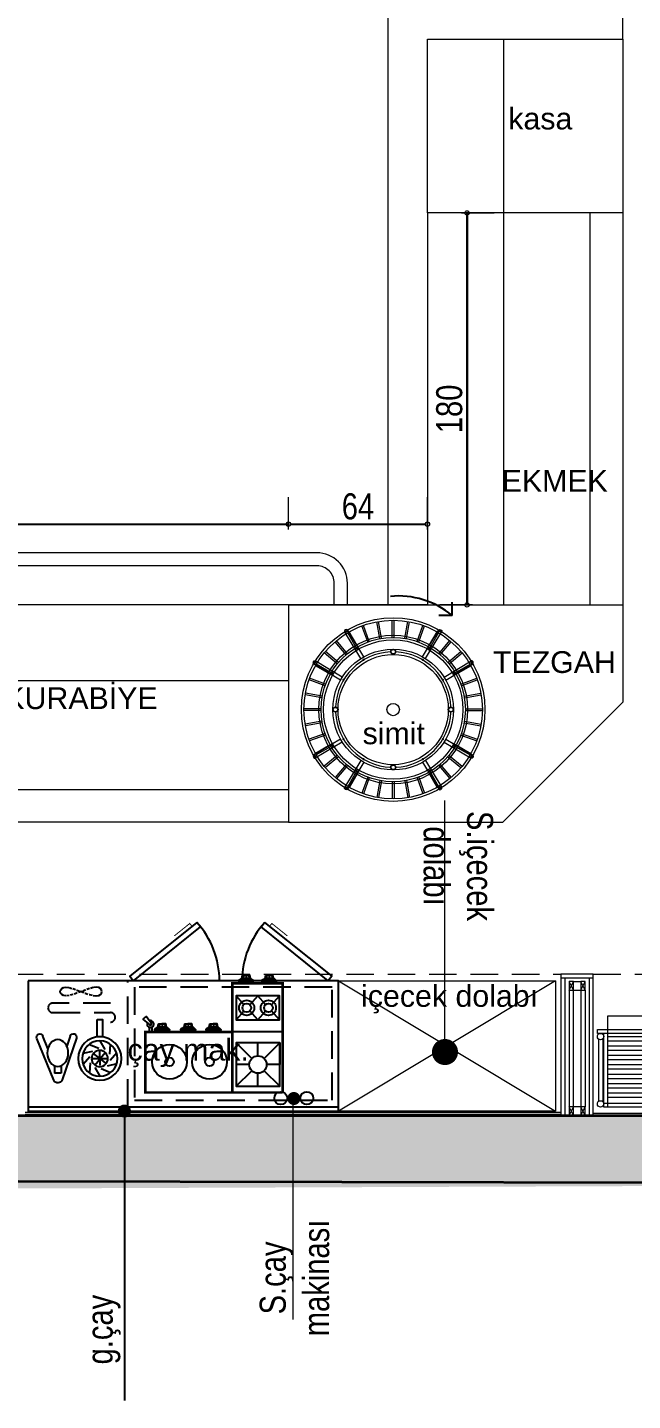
# Model space of a CAD drawing. Header units: millimetres. Extents: x 54215 to 67697, y 23496 to 56611.
# Drawn here: x 57091 to 57369, y 44498 to 45130 of the extents above; entities that cross this region are included whole.
import ezdxf

# ---------------------------------------------------------------- set-up
doc = ezdxf.new("R2010")
doc.units = ezdxf.units.MM
doc.linetypes.add('DASHDOT', pattern=[1, 0.5, -0.25, 0, -0.25])
doc.linetypes.add('DASHED', pattern=[19.05, 12.7, -6.35])
for name, color, linetype in [('-DWG_ANA', 7, 'Continuous'), ('-DWG_DETAY1', 7, 'Continuous'), ('-DWG_DETAY2', 7, 'Continuous'), ('Kıtc-002 Çizgi', 7, 'Continuous'), ('Kıtc-041 İstif Rafı', 7, 'Continuous'), ('S2000-002 Çizgi', 7, 'Continuous'), ('S2000-019 Su Tes İşaretler', 5, 'Continuous'), ('SIH', 4, 'Continuous'), ('wall', 4, 'Continuous')]:
    doc.layers.add(name, color=color, linetype=linetype)
doc.layers.add('0 rölöve', color=7, linetype='Continuous', true_color=0xf1380e)
for name, color, linetype, lineweight in [('END.MUTFAK', 135, 'Continuous', 25), ('no3_ahsap gorunus on ince', 32, 'Continuous', 13), ('no3_ahşap gorunus on kalın', 22, 'Continuous', 15), ('no3_duvar kaplama', 8, 'Continuous', 0), ('no3_duvar mevcut', 4, 'Continuous', 35), ('no3_kutu profil gorunus', 8, 'Continuous', 0), ('no3_kutuprofil kesit', 74, 'Continuous', 18), ('no3_paslanmaz gorunus arka', 173, 'Continuous', 13), ('no3_yazı sıhhi tesisat', 172, 'Continuous', 0), ('no3_ölçü tefriş', 252, 'Continuous', 0), ('t_yazı', 154, 'Continuous', 25), ('ölçü', 4, 'Continuous', 13)]:
    doc.layers.add(name, color=color, linetype=linetype, lineweight=lineweight)
doc.layers.add('no3_ahsap kesit on', color=7, linetype='Continuous', lineweight=20, true_color=0xfca103)
doc.styles.add('olcu', font='arial.ttf', dxfattribs={"width": 0.8})
doc.styles.get("Standard").update_dxf_attribs({"font": 'arial.ttf'})
doc.styles.add('YAZI', font='arial.ttf', dxfattribs={"width": 0.8, "height": 0.6})
doc.dimstyles.new('tufan', dxfattribs={"dimtxt": 12, "dimasz": 0.5, "dimexe": 1.25, "dimexo": 0.625, "dimgap": 2, "dimtad": 1, "dimdec": 0, "dimzin": 1, "dimtxsty": 'olcu', "dimblk1": 'sol', "dimblk2": 'sag', "dimsah": 1, "dimcen": 0, "dimse1": 1, "dimse2": 1, "dimclrd": 256, "dimclrt": 256, "dimadec": 0, "dimazin": 0, "dimtfac": 1, "dimtdec": 0, "dimtix": 1, "dimtmove": 0, "dimatfit": 2, "dimldrblk": 'NONE', "dimfxl": 1.25, "dimarcsym": 0})

# ---------------------------------------------------------------- blocks, each defined once
blk = doc.blocks.new('sol')
at = {"layer": 'ölçü'}
blk.add_line((0, 5), (0, -25), dxfattribs=at)
blk.add_circle((0, 0), 2, dxfattribs=at)
blk = doc.blocks.new('sag')
at = {"layer": 'ölçü'}
blk.add_line((0, -5), (0, 25), dxfattribs=at)
blk.add_circle((0, 0), 2, dxfattribs=at)
blk = doc.blocks.new('*D432')
at = {"layer": 'Defpoints', "color": 0, "transparency": 16777216}
for p in [(57210.86, 44901.13), (56811.27, 44863.95), (57210.86, 44863.95)]:
    blk.add_point(p, dxfattribs=at)
at = {"layer": 'no3_ölçü tefriş', "lineweight": -2, "transparency": 16777216}
blk.add_line((56811.77, 44901.13), (57210.36, 44901.13), dxfattribs=at)
at = {"layer": 'no3_ölçü tefriş', "lineweight": -2, "transparency": 16777216, "xscale": 0.5, "yscale": 0.5, "zscale": 0.5, "rotation": 180}
blk.add_blockref('sol', (56811.27, 44901.13), dxfattribs=at)
at = {"layer": 'no3_ölçü tefriş', "lineweight": -2, "transparency": 16777216, "xscale": 0.5, "yscale": 0.5, "zscale": 0.5}
blk.add_blockref('sag', (57210.86, 44901.13), dxfattribs=at)
at = {"layer": 'no3_ölçü tefriş', "transparency": 16777216, "insert": (57011.07, 44909.25), "char_height": 12, "attachment_point": 5, "style": 'olcu'}
blk.add_mtext('400', dxfattribs=at)
blk = doc.blocks.new('_None')
blk = doc.blocks.new('A$C7D36761A')
at = {"layer": 'S2000-002 Çizgi'}
for points in [[(0, 20.47), (6.62, 1.21, 0.691141), (10.36, 1.1), (18.29, 20.3)], [(2.84, 21.45), (4.45, 16.75, 0.691141)]]:
    blk.add_lwpolyline(points, format="xyb", dxfattribs=at)
for points in [[(13.14, 15.69), (15.51, 21.45)], [(7.07, 7.73), (7.07, 4.38)], [(10.07, 7.71), (10.07, 4.38)], [(7.07, 4.38), (10.07, 4.38)]]:
    blk.add_lwpolyline(points, dxfattribs=at)
for centre, start, end in [((1.42, 20.96), 18.97681, 198.97681), ((16.9, 20.88), 337.5765, 157.5765)]:
    blk.add_arc(centre, 1.5, start, end, dxfattribs=at)
blk.add_ellipse((8.6, 13.59), major_axis=(0, -6.18), ratio=0.781319, dxfattribs=at)
blk = doc.blocks.new('A$C4AF1199D')
at = {"layer": 'S2000-002 Çizgi'}
for points in [[(10.19, 26.12), (7.81, 22.18)], [(2.4, 20.6), (5.42, 17.12)], [(5.4, 24.63), (5.79, 20.04)], [(12.59, 19.94), (7.13, 15.7)], [(7.66, 20.97), (12.41, 15.17)], [(10.18, 21.16), (10, 14.25)], [(14.95, 24.51), (10.7, 22.72)], [(17.85, 20.42), (13.36, 21.46)], [(2.34, 15.58), (6.83, 14.54)], [(5.24, 11.49), (9.49, 13.28)], [(6.25, 18), (13.75, 18)], [(10, 9.88), (12.38, 13.82)], [(14.79, 11.37), (14.4, 15.96)], [(17.79, 15.4), (14.77, 18.88)]]:
    blk.add_lwpolyline(points, dxfattribs=at)
blk.add_lwpolyline([(8.75, 0), (11.25, 0), (11.25, 8), (8.75, 8)], close=True, dxfattribs=at)
for radius in [10, 8.12, 3.75]:
    blk.add_circle((10, 18), radius, dxfattribs=at)
blk = doc.blocks.new('A$C5997760D')
at = {"layer": 'Kıtc-002 Çizgi'}
blk.add_line((143, 84.83), (0, 84.83), dxfattribs=at)
for points in [[(143, 26.83), (143, 86.83), (0, 86.83), (0, 26.83)], [(34.05, 0), (3.15, 24.77), (4.8, 26.83), (35.7, 2.06)], [(65.2, 0), (96.1, 24.77), (94.44, 26.83), (63.55, 2.06)]]:
    blk.add_lwpolyline(points, close=True, dxfattribs=at)
at = {"layer": 'Kıtc-002 Çizgi', "linetype": 'DASHED'}
blk.add_lwpolyline([(97, 84.83), (97, 26.83)], dxfattribs=at)
blk.add_lwpolyline([(94, 81.83), (3, 81.83), (3, 29.83), (94, 29.83)], close=True, dxfattribs=at)
for points in [[(131.67, 41.51), (105, 41.51, -1), (105, 45.86)], [(105, 37.17), (131.67, 37.17, 1), (131.67, 41.51)]]:
    blk.add_lwpolyline(points, format="xyb", dxfattribs=at)
at = {"layer": 'Kıtc-002 Çizgi', "linetype": 'DASHED', "ltscale": 0.1}
blk.add_lwpolyline([(125.56, 29.86), (124.1, 30.03), (122.4, 30.48), (120.54, 31.12), (118.59, 31.86), (116.64, 32.59), (114.78, 33.23), (113.07, 33.69), (111.62, 33.86), (110.47, 33.69), (109.66, 33.23), (109.17, 32.59), (109, 31.86), (109.17, 31.12), (109.66, 30.48), (110.47, 30.03), (111.62, 29.86), (113.07, 30.03), (114.78, 30.48), (116.64, 31.12), (118.59, 31.86), (120.54, 32.59), (122.4, 33.23), (124.1, 33.69), (125.56, 33.86), (126.7, 33.69), (127.52, 33.23), (128.01, 32.59), (128.17, 31.86), (128.01, 31.12), (127.52, 30.48), (126.7, 30.03)], close=True, dxfattribs=at)
at = {"layer": 'Kıtc-002 Çizgi', "const_width": 0.44}
for points in [[(31.79, 1.81), (30.72, 0.48), (25.05, 5.03), (23.6, 6.19)], [(67.46, 1.81), (68.52, 0.48), (74.19, 5.03), (75.64, 6.19)]]:
    blk.add_lwpolyline(points, dxfattribs=at)
at = {"layer": 'Kıtc-002 Çizgi'}
for centre, start, end in [((4.8, 26.83), 317.45675, 0), ((94.44, 26.83), 180, 222.54325)]:
    blk.add_arc(centre, 39.6, start, end, dxfattribs=at)
blk = doc.blocks.new('ÇO3')
at = {"layer": '-DWG_ANA', "color": 0, "const_width": 1.2}
for points in [[(0, 50.22), (63.21, 50.22), (63.21, 22.34), (23.21, 22.34), (23.21, 27.22)], [(0, 50.22), (0, 0), (23.21, 0), (23.21, 22.34)], [(23.21, 27.22), (23.21, 50.22)]]:
    blk.add_lwpolyline(points, dxfattribs=at)
at = {"layer": '-DWG_DETAY1', "color": 0}
for points in [[(1.38, 47.38), (1.38, 27.38), (21.38, 27.38), (21.38, 47.38), (1.38, 47.38), (8.55, 40.21)], [(15.38, 37.38), (21.38, 37.38), (21.38, 47.38), (11.38, 47.38), (11.38, 41.38)], [(21.38, 47.38), (14.21, 40.21)], [(8.55, 34.55), (1.38, 27.38), (1.38, 37.38), (7.38, 37.38)], [(8.55, 34.55), (1.38, 27.38), (1.38, 37.38), (7.38, 37.38)], [(11.38, 33.38), (11.38, 28.38), (11.38, 27.38)], [(14.21, 34.55), (21.38, 27.38)], [(0, 22.34), (23.21, 22.34)], [(1.49, 5.77), (21.49, 5.77), (21.49, 16.77), (1.49, 16.77), (1.49, 5.77), (11.49, 5.77), (11.49, 5.77)], [(1.49, 16.77), (5.2, 12.68)], [(11.49, 16.77), (7.85, 12.77)], [(17.85, 12.77), (21.49, 16.77), (11.49, 16.77), (15.2, 12.68)], [(17.85, 12.77), (21.49, 16.77), (11.49, 16.77), (15.2, 12.68)], [(11.49, 16.77), (11.49, 16.77)], [(5.16, 9.81), (1.49, 5.77)], [(7.89, 9.72), (11.49, 5.77), (15.16, 9.81)], [(17.89, 9.72), (21.49, 5.77)]]:
    blk.add_lwpolyline(points, dxfattribs=at)
for centre, radius in [((11.38, 37.38), 4), ((33.65, 36.11), 8), ((52.13, 36.11), 8)]:
    blk.add_circle(centre, radius, dxfattribs=at)
at = {"layer": '-DWG_DETAY2', "color": 0}
for points in [[(34.23, 21.3), (28.39, 21.31), (28.96, 20.76), (34.13, 20.75), (34.96, 20.77), (35.4, 21.32)], [(33.4, 20.61), (29.22, 20.61), (29.66, 20.19), (31.4, 20.19), (34.13, 20.17), (34.57, 20.62)], [(45.84, 21.3), (40, 21.31), (40.57, 20.76), (45.74, 20.75), (46.57, 20.77), (47.01, 21.32)], [(45.02, 20.61), (40.83, 20.61), (41.27, 20.19), (43.01, 20.19), (45.74, 20.17), (46.19, 20.62)], [(57.88, 21.3), (52.04, 21.31), (52.61, 20.76), (57.78, 20.75), (58.6, 20.77), (59.05, 21.32)], [(57.05, 20.61), (52.87, 20.61), (53.31, 20.19), (55.05, 20.19), (57.78, 20.17), (58.22, 20.62)], [(8.54, -1.1), (2.71, -1.1), (3.27, -1.64), (8.45, -1.65), (9.27, -1.64), (9.71, -1.08)], [(7.72, -1.79), (3.53, -1.79), (3.97, -2.21), (5.71, -2.21), (8.45, -2.23), (8.89, -1.78)], [(19.2, -1.1), (13.37, -1.1), (13.93, -1.64), (19.11, -1.65), (19.93, -1.64), (20.37, -1.08)], [(18.38, -1.79), (14.19, -1.79), (14.63, -2.21), (16.37, -2.21), (19.11, -2.23), (19.55, -1.78)]]:
    blk.add_lwpolyline(points, close=True, dxfattribs=at)
for points in [[(29.91, 20.2), (30.23, 18.68), (32.09, 18.68)], [(30.65, 18.83), (30.42, 20.18)], [(31.85, 18.82), (31.85, 20.19)], [(33.79, 20.18), (33.48, 18.68), (32.09, 18.68)], [(33.05, 18.83), (33.27, 20.18)], [(41.52, 20.2), (41.84, 18.68), (43.7, 18.68)], [(42.26, 18.83), (42.03, 20.18)], [(43.46, 18.82), (43.46, 20.19)], [(45.4, 20.18), (45.09, 18.68), (43.7, 18.68)], [(44.66, 18.83), (44.88, 20.18)], [(53.56, 20.2), (53.88, 18.68), (55.74, 18.68)], [(54.3, 18.83), (54.07, 20.18)], [(55.5, 18.82), (55.5, 20.19)], [(57.44, 20.18), (57.13, 18.68), (55.74, 18.68)], [(56.69, 18.83), (56.92, 20.18)], [(60.3, 20.1), (60.31, 22.34)], [(61.54, 20.1), (61.55, 22.34)], [(31.85, 18.68), (31.85, 18.68)], [(33.02, 18.68), (33.02, 18.68)], [(43.46, 18.68), (43.46, 18.68)], [(44.63, 18.68), (44.63, 18.68)], [(55.5, 18.68), (55.5, 18.68)], [(56.67, 18.68), (56.67, 18.68)], [(4.23, -2.21), (4.55, -3.73), (6.4, -3.72)], [(4.97, -3.58), (4.73, -2.23)], [(6.16, -3.58), (6.16, -2.21)], [(6.16, -3.73), (6.16, -3.72)], [(8.11, -2.23), (7.8, -3.72), (6.4, -3.72)], [(7.33, -3.73), (7.34, -3.72)], [(7.36, -3.57), (7.59, -2.22)], [(14.89, -2.21), (15.2, -3.73), (17.06, -3.72)], [(15.63, -3.58), (15.39, -2.23)], [(16.82, -3.58), (16.82, -2.21)], [(16.82, -3.73), (16.82, -3.72)], [(18.77, -2.23), (18.46, -3.72), (17.06, -3.72)], [(17.99, -3.73), (17.99, -3.72)], [(18.02, -3.57), (18.25, -2.22)]]:
    blk.add_lwpolyline(points, dxfattribs=at)
blk.add_lwpolyline([(61.16, 19.13, 0.419508), (60.49, 18.47), (62.86, 15.29, 0.208017), (64.21, 16.63), (61.16, 19.13)], format="xyb", dxfattribs=at)
for centre, radius in [((33.65, 36.11), 2), ((52.13, 36.11), 2), ((6.58, 11.22), 3.5), ((6.58, 11.22), 2), ((16.58, 11.22), 3.5), ((16.58, 11.22), 2)]:
    blk.add_circle(centre, radius, dxfattribs=at)
for centre, radius, start, end in [((60.92, 18.7), 1.55, 339.02572, 288.66953), ((60.92, 18.7), 0.549, 23.39968, 245.78346), ((30.11, 19.69), 1.02, 277.06542, 302.58422), ((31.25, 20.02), 1.33, 243.22105, 296.49232), ((32.44, 20.02), 1.33, 243.59222, 296.86348), ((33.59, 19.69), 1.02, 237.50031, 263.01912), ((41.72, 19.69), 1.02, 277.06542, 302.58422), ((42.87, 20.02), 1.33, 243.22105, 296.49232), ((44.05, 20.02), 1.33, 243.59222, 296.86348), ((45.2, 19.69), 1.02, 237.50031, 263.01912), ((53.75, 19.69), 1.02, 277.06542, 302.58422), ((54.9, 20.02), 1.33, 243.22105, 296.49232), ((56.09, 20.02), 1.33, 243.59222, 296.86348), ((57.24, 19.69), 1.02, 237.50031, 263.01912), ((4.42, -2.72), 1.02, 277.06542, 302.58422), ((5.57, -2.38), 1.33, 243.22105, 296.49232), ((6.76, -2.38), 1.33, 243.59222, 296.86348), ((7.91, -2.72), 1.02, 237.50031, 263.01912), ((15.08, -2.72), 1.02, 277.06542, 302.58422), ((16.23, -2.38), 1.33, 243.22105, 296.49232), ((17.42, -2.38), 1.33, 243.59222, 296.86348), ((18.57, -2.72), 1.02, 237.50031, 263.01912)]:
    blk.add_arc(centre, radius, start, end, dxfattribs=at)
blk = doc.blocks.new('plan girişblok')
at = {"layer": 'no3_duvar kaplama'}
h = blk.add_hatch(color=256, dxfattribs=at)
h.dxf.hatch_style = 1
h.paths.add_polyline_path([(3669.07, 2563.46), (3687.07, 2563.46), (3669.07, 2563.46), (3669.07, 2501.96), (3687.07, 2501.96), (5226.73, 2507.87), (5230.28, 3355.96), (3742.07, 3356.96), (3687.07, 3361.46), (3669.07, 3361.46), (3669.07, 3293.96), (3687.07, 3293.96), (3687.07, 3299.96), (3669.07, 3299.96), (3669.07, 3361.46), (3742.07, 3361.46), (3742.07, 3321.96), (4354.07, 3321.96), (4354.07, 3356.96), (4427.57, 3356.96), (4427.57, 3322.96), (4935.57, 3322.96), (4935.57, 3355.96), (5009.07, 3355.96), (5009.07, 3318.96), (5144.57, 3318.96), (5144.57, 3310.46), (5191.07, 3310.46), (5191.07, 2572.96), (5169.13, 2572.96), (5169.13, 2538.46), (5006.07, 2538.46), (5006.07, 2506.96), (4933.07, 2506.96), (4933.07, 2538.46), (4427.57, 2538.46), (4427.57, 2507.96), (4354.57, 2507.96), (4354.57, 2538.46), (3742.07, 2538.46), (3742.07, 2501.96), (3669.07, 2501.96)])
h.paths.add_polyline_path([(5191.07, 2684.86), (5191.07, 2661.57), (5203.3, 2661.57), (5203.3, 2684.86)], flags=17)
at = {"layer": 'no3_ahsap kesit on'}
for p, q in [((4692.53, 2603.46), (4677.53, 2603.46)), ((4677.53, 2603.46), (4677.53, 2538.46)), ((4692.53, 2601.66), (4677.53, 2601.66)), ((4679.33, 2601.66), (4679.33, 2538.46))]:
    blk.add_line(p, q, dxfattribs=at)
for points in [[(4692.53, 2538.46), (4692.53, 2603.46), (4677.53, 2603.46)], [(4690.73, 2538.46), (4690.73, 2601.66), (4677.53, 2601.66)]]:
    blk.add_lwpolyline(points, dxfattribs=at)
at = {"layer": 'no3_duvar kaplama', "linetype": 'DASHED'}
for p, q in [((4083.48, 2603.46), (4677.53, 2603.46)), ((4692.53, 2603.46), (4832.77, 2603.46))]:
    blk.add_line(p, q, dxfattribs=at)
at = {"layer": 'no3_duvar kaplama'}
for p, q in [((4430.77, 2539.96), (4677.53, 2539.96)), ((4430.77, 2538.96), (4677.53, 2538.96)), ((4692.53, 2539.46), (4933.07, 2539.46))]:
    blk.add_line(p, q, dxfattribs=at)
at = {"layer": 'no3_duvar mevcut'}
for p, q in [((4427.57, 2538.46), (4933.07, 2538.46)), ((4933.07, 2506.96), (4427.57, 2507.96))]:
    blk.add_line(p, q, dxfattribs=at)
at = {"layer": 'no3_kutu profil gorunus'}
for p, q in [((4683.33, 2600.16), (4686.73, 2600.16)), ((4681.33, 2596.16), (4681.33, 2542.46)), ((4688.73, 2596.16), (4688.73, 2542.46))]:
    blk.add_line(p, q, dxfattribs=at)
blk.add_lwpolyline([(4683.33, 2596.16), (4686.73, 2596.16), (4686.73, 2542.46), (4683.33, 2542.46)], close=True, dxfattribs=at)
at = {"layer": 'no3_kutuprofil kesit'}
for p, q in [((4681.33, 2596.16), (4683.33, 2600.16)), ((4683.33, 2596.16), (4681.33, 2600.16)), ((4686.73, 2596.16), (4688.73, 2600.16)), ((4688.73, 2596.16), (4686.73, 2600.16)), ((4681.33, 2538.46), (4683.33, 2542.46)), ((4683.33, 2538.46), (4681.33, 2542.46)), ((4686.73, 2538.46), (4688.73, 2542.46)), ((4688.73, 2538.46), (4686.73, 2542.46))]:
    blk.add_line(p, q, dxfattribs=at)
for points in [[(4681.33, 2596.16), (4683.33, 2596.16), (4683.33, 2600.16), (4681.33, 2600.16)], [(4686.73, 2596.16), (4688.73, 2596.16), (4688.73, 2600.16), (4686.73, 2600.16)], [(4681.33, 2538.46), (4683.33, 2538.46), (4683.33, 2542.46), (4681.33, 2542.46)], [(4686.73, 2538.46), (4688.73, 2538.46), (4688.73, 2542.46), (4686.73, 2542.46)]]:
    blk.add_lwpolyline(points, close=True, dxfattribs=at)
blk = doc.blocks.new('*D165')
at = {"layer": 'Defpoints', "color": 0, "transparency": 16777216}
for p in [(4616.1, 2810.63), (4552.1, 2773.46), (4616.1, 2773.46)]:
    blk.add_point(p, dxfattribs=at)
at = {"layer": 'no3_ölçü tefriş', "lineweight": -2, "transparency": 16777216}
blk.add_line((4552.6, 2810.63), (4615.6, 2810.63), dxfattribs=at)
at = {"layer": 'no3_ölçü tefriş', "lineweight": -2, "transparency": 16777216, "xscale": 0.5, "yscale": 0.5, "zscale": 0.5, "rotation": 180}
blk.add_blockref('sol', (4552.1, 2810.63), dxfattribs=at)
at = {"layer": 'no3_ölçü tefriş', "lineweight": -2, "transparency": 16777216, "xscale": 0.5, "yscale": 0.5, "zscale": 0.5}
blk.add_blockref('sag', (4616.1, 2810.63), dxfattribs=at)
at = {"layer": 'no3_ölçü tefriş', "transparency": 16777216, "insert": (4584.1, 2818.76), "char_height": 12, "attachment_point": 5, "style": 'olcu'}
blk.add_mtext('64', dxfattribs=at)
blk = doc.blocks.new('*D166')
at = {"layer": 'Defpoints', "color": 0, "transparency": 16777216}
for p in [(4616.1, 2953.93), (4634.35, 2953.93), (4616.1, 2773.46)]:
    blk.add_point(p, dxfattribs=at)
at = {"layer": 'no3_ölçü tefriş', "lineweight": -2, "transparency": 16777216}
blk.add_line((4634.35, 2773.96), (4634.35, 2953.43), dxfattribs=at)
at = {"layer": 'no3_ölçü tefriş', "lineweight": -2, "transparency": 16777216, "xscale": 0.5, "yscale": 0.5, "zscale": 0.5}
for name, p, rotation in [('sag', (4634.35, 2953.93), 90), ('sol', (4634.35, 2773.46), 270)]:
    blk.add_blockref(name, p, dxfattribs=dict(at, rotation=rotation))
at = {"layer": 'no3_ölçü tefriş', "transparency": 16777216, "insert": (4626.22, 2863.7), "char_height": 12, "attachment_point": 5, "rotation": 90, "style": 'olcu'}
blk.add_mtext('180', dxfattribs=at)
blk = doc.blocks.new('*D167')
at = {"layer": 'Defpoints', "color": 0, "transparency": 16777216}
for p in [(4616.1, 2953.93), (4616.1, 2773.46), (4634.35, 2773.46)]:
    blk.add_point(p, dxfattribs=at)
at = {"layer": 'no3_ölçü tefriş', "lineweight": -2, "transparency": 16777216}
blk.add_line((4634.35, 2953.43), (4634.35, 2773.96), dxfattribs=at)
at = {"layer": 'no3_ölçü tefriş', "lineweight": -2, "transparency": 16777216, "xscale": 0.5, "yscale": 0.5, "zscale": 0.5}
for name, p, rotation in [('sol', (4634.35, 2953.93), 90), ('sag', (4634.35, 2773.46), 270)]:
    blk.add_blockref(name, p, dxfattribs=dict(at, rotation=rotation))
at = {"layer": 'no3_ölçü tefriş', "transparency": 16777216, "insert": (4626.22, 2863.7), "char_height": 12, "attachment_point": 5, "rotation": 90, "style": 'olcu'}
blk.add_mtext('180', dxfattribs=at)
blk = doc.blocks.new('*U163')
for p, q in [((3.93, 0.4), (-3.93, 0.4)), ((3.93, -0.4), (-3.93, -0.4))]:
    blk.add_line(p, q)
blk = doc.blocks.new('*U164')
at = {"layer": 'no3_kutu profil gorunus', "color": 0, "linetype": 'ByBlock', "lineweight": -2, "transparency": 16777216}
for p, rotation in [((13242.42, 8057.09), 279.9999999999987), ((13248.88, 8057.66), 269.9999999999988), ((13255.33, 8057.09), 259.9999999999988), ((13230.29, 8052.68), 299.9999999999989), ((13236.16, 8055.42), 289.9999999999987), ((13261.59, 8055.42), 249.9999999999989), ((13267.47, 8052.68), 239.9999999999989), ((13220.39, 8044.38), 319.9999999999989), ((13224.98, 8048.96), 309.9999999999987), ((13272.78, 8048.96), 229.9999999999989), ((13277.36, 8044.38), 219.9999999999989), ((13216.68, 8039.07), 329.9999999999988), ((13281.08, 8039.07), 209.9999999999991), ((13213.94, 8033.19), 339.9999999999987), ((13283.81, 8033.19), 199.999999999999), ((13212.26, 8026.93), 349.9999999999988), ((13285.49, 8026.93), 189.999999999999), ((13286.06, 8020.48), 180), ((13212.26, 8014.02), 9.999999999999977), ((13213.94, 8007.76), 19.99999999999994), ((13283.81, 8007.76), 159.9999999999992), ((13285.49, 8014.02), 169.9999999999992), ((13216.68, 8001.89), 29.99999999999993), ((13281.08, 8001.89), 149.9999999999993), ((13220.39, 7996.58), 39.99999999999992), ((13277.36, 7996.58), 139.9999999999993), ((13224.98, 7992), 49.99999999999986), ((13230.29, 7988.28), 59.99999999999986), ((13267.47, 7988.28), 119.9999999999995), ((13272.78, 7992), 129.9999999999994), ((13236.16, 7985.54), 69.99999999999976), ((13242.42, 7983.86), 79.99999999999969), ((13248.88, 7983.3), 89.99999999999972), ((13255.33, 7983.86), 99.99999999999963), ((13261.59, 7985.54), 109.9999999999995)]:
    blk.add_blockref('*U163', p, dxfattribs=dict(at, rotation=rotation))
blk.add_blockref('*U163', (13211.69, 8020.48), dxfattribs=at)
blk = doc.blocks.new('dwetuy')
for q in [(4627.5, 2774.69), (4621.29, 2768.56)]:
    blk.add_line((4627.5, 2768.56), q)
blk.add_arc((4602.68, 2738.85), 38.72, 50.13566, 95.33877)
for p in [(4586.69, 2748.11), (4613.98, 2748.11), (4577.5, 2738.92), (4623.17, 2738.92), (4577.5, 2711.63), (4623.17, 2711.63), (4586.69, 2702.45), (4613.98, 2702.45)]:
    blk.add_point(p)
at = {"layer": 'no3_ahsap gorunus on ince'}
blk.add_circle((4600.34, 2725.28), 34.24, dxfattribs=at)
at = {"layer": 'no3_kutu profil gorunus'}
for radius in [42.29, 41.11, 33.25, 32.07, 2.86]:
    blk.add_circle((4600.34, 2725.28), radius, dxfattribs=at)
at = {"layer": 'no3_kutuprofil kesit'}
for p, q in [((4585.4, 2748.72), (4577.96, 2761.17)), ((4586.77, 2749.54), (4579.33, 2761.99)), ((4613.9, 2749.54), (4621.34, 2761.99)), ((4615.28, 2748.72), (4622.72, 2761.17)), ((4576.07, 2738.85), (4563.62, 2746.29)), ((4576.89, 2740.22), (4564.45, 2747.66)), ((4623.78, 2740.22), (4636.23, 2747.66)), ((4624.6, 2738.85), (4637.05, 2746.29)), ((4576.07, 2711.71), (4563.62, 2704.27)), ((4576.89, 2710.34), (4564.45, 2702.9)), ((4623.78, 2710.34), (4636.23, 2702.9)), ((4624.6, 2711.71), (4637.05, 2704.27)), ((4585.4, 2701.84), (4577.96, 2689.39)), ((4586.77, 2701.02), (4579.33, 2688.57)), ((4613.9, 2701.02), (4621.34, 2688.57)), ((4615.28, 2701.84), (4622.72, 2689.39))]:
    blk.add_line(p, q, dxfattribs=at)
for centre, radius in [((4600.34, 2725.28), 27.8), ((4600.34, 2725.28), 25.4), ((4600.34, 2751.88), 1.2), ((4600.34, 2751.88), 1), ((4573.74, 2725.28), 1.2), ((4573.74, 2725.28), 1), ((4626.94, 2725.28), 1.2), ((4626.94, 2725.28), 1), ((4600.34, 2698.68), 1.2), ((4600.34, 2698.68), 1)]:
    blk.add_circle(centre, radius, dxfattribs=at)
for start, end in [(92.58505, 177.41495), (2.58505, 87.41495), (182.58505, 267.41495), (272.58505, 357.41495)]:
    blk.add_arc((4600.34, 2725.28), 26.6, start, end, dxfattribs=at)
at = {"layer": 'no3_kutuprofil kesit', "extrusion": (0, 0, -1)}
for centre, major_axis in [((4578.66, 2761.56), (-0.69, -0.408)), ((4636.61, 2746.96), (-0.408, 0.69)), ((4564.06, 2703.6), (0.408, -0.69)), ((4622.01, 2689), (0.69, 0.408))]:
    blk.add_ellipse(centre, major_axis=major_axis, ratio=0.72238, dxfattribs=at)
at = {"layer": 'no3_kutuprofil kesit'}
for centre, major_axis in [((4622.01, 2761.56), (0.69, -0.408)), ((4564.06, 2746.96), (0.408, 0.69)), ((4636.61, 2703.6), (-0.408, -0.69)), ((4578.66, 2689), (-0.69, 0.408))]:
    blk.add_ellipse(centre, major_axis=major_axis, ratio=0.72238, dxfattribs=at)
at = {"layer": 'no3_kutuprofil kesit', "extrusion": (0, 0, -1)}
for centre, major_axis in [((4583.3, 2753.79), (-0.69, -0.408)), ((4628.84, 2742.31), (-0.408, 0.69)), ((4571.83, 2708.24), (0.408, -0.69)), ((4617.37, 2696.77), (0.69, 0.408))]:
    blk.add_ellipse(centre, major_axis=major_axis, ratio=0.72238, start_param=3.058623, end_param=6.283185, dxfattribs=at)
at = {"layer": 'no3_kutuprofil kesit'}
for centre, major_axis in [((4617.37, 2753.79), (0.69, -0.408)), ((4571.83, 2742.31), (0.408, 0.69)), ((4628.84, 2708.24), (-0.408, -0.69)), ((4583.3, 2696.77), (-0.69, 0.408))]:
    blk.add_ellipse(centre, major_axis=major_axis, ratio=0.72238, start_param=3.058623, end_param=6.283185, dxfattribs=at)
at = {"layer": 'no3_kutu profil gorunus', "rotation": 180}
blk.add_blockref('*U164', (17849.21, 10745.76), dxfattribs=at)
blk = doc.blocks.new('ekmekrafıüstttt')
at = {"layer": 'no3_ahşap gorunus on kalın'}
for p, q in [((1429.43, 4409.46), (1429.43, 4377.26)), ((1431.23, 4409.46), (1431.23, 4377.26)), ((1514.63, 4409.46), (1514.63, 4377.26)), ((1516.43, 4409.46), (1516.43, 4377.26))]:
    blk.add_line(p, q, dxfattribs=at)
for points in [[(1429.43, 4411.26), (1516.43, 4411.26), (1516.43, 4409.46), (1429.43, 4409.46)], [(1426.43, 4377.26), (1519.43, 4377.26), (1519.43, 4375.46), (1426.43, 4375.46)]]:
    blk.add_lwpolyline(points, close=True, dxfattribs=at)
at = {"layer": 'no3_duvar kaplama'}
for p, q in [((1431.23, 4406.79, 2), (1514.63, 4406.79, 2)), ((1431.23, 4404.79, 2), (1514.63, 4404.79, 2)), ((1431.23, 4402.46, 2), (1514.63, 4402.46, 2)), ((1431.23, 4400.47, 2), (1514.63, 4400.47, 2)), ((1431.23, 4398.13, 2), (1514.63, 4398.13, 2)), ((1431.23, 4396.13, 2), (1514.63, 4396.13, 2)), ((1431.23, 4393.8, 2), (1514.63, 4393.8, 2)), ((1431.23, 4391.8, 2), (1514.63, 4391.8, 2)), ((1431.23, 4389.47, 2), (1514.63, 4389.47, 2)), ((1431.23, 4387.47, 2), (1514.63, 4387.47, 2)), ((1431.23, 4385.14, 2), (1514.63, 4385.14, 2)), ((1431.23, 4383.14, 2), (1514.63, 4383.14, 2)), ((1431.23, 4380.81, 2), (1514.63, 4380.81, 2)), ((1431.23, 4378.81, 2), (1514.63, 4378.81, 2))]:
    blk.add_line(p, q, dxfattribs=at)
at = {"layer": 'no3_kutuprofil kesit'}
for p, q in [((1426.88, 4379.83), (1426.88, 4408.68)), ((1428.98, 4379.83), (1428.98, 4408.68)), ((1516.88, 4379.83), (1516.88, 4408.68)), ((1518.98, 4379.83), (1518.98, 4408.68))]:
    blk.add_line(p, q, dxfattribs=at)
for centre in [(1427.93, 4409.76), (1517.93, 4409.76), (1427.93, 4378.76), (1517.93, 4378.76)]:
    blk.add_circle(centre, 1.5, dxfattribs=at)
blk = doc.blocks.new('A$C7E7D3E18')
at = {"layer": 'SIH', "linetype": 'Continuous', "const_width": 6}
blk.add_lwpolyline([(3, 6, 1), (9, 6, 1)], format="xyb", close=True, dxfattribs=at)
blk = doc.blocks.new('A$C6E87713E')
at = {"layer": 'S2000-019 Su Tes İşaretler'}
for centre in [(5.9, 6.3), (29.9, 6.3)]:
    blk.add_circle(centre, 5.89, dxfattribs=at)
blk.add_blockref('A$C7E7D3E18', (11.9, 0))
blk = doc.blocks.new('dolaplar')
at = {"layer": 'no3_ahsap gorunus on ince'}
for p, q in [((4598.1, 2773.46), (4598.1, 3043.93)), ((4706.1, 3033.93), (4706.1, 3043.93)), ((4552.1, 2773.46), (4706.1, 2773.46)), ((4552.1, 2773.46), (4552.1, 2673.46)), ((4706.1, 2773.46), (4706.1, 2728.73)), ((4650.83, 2673.46), (4706.1, 2728.73)), ((4552.1, 2673.46), (4650.83, 2673.46))]:
    blk.add_line(p, q, dxfattribs=at)
for points in [[(4706.1, 2953.93), (4616.1, 2953.93), (4616.1, 3033.93), (4706.1, 3033.93)], [(4616.1, 3033.93), (4651.1, 3033.93), (4651.1, 2953.93), (4616.1, 2953.93)]]:
    blk.add_lwpolyline(points, close=True, dxfattribs=at)
for points in [[(4579.23, 2773.46), (4579.23, 2783.46, 0.414214), (4565.23, 2797.46), (4352.56, 2797.46)], [(4573.23, 2773.46), (4573.23, 2783.46, 0.414214), (4565.23, 2791.46), (4352.56, 2791.46)]]:
    blk.add_lwpolyline(points, format="xyb", dxfattribs=at)
at = {"layer": 'no3_paslanmaz gorunus arka'}
for p, q in [((4616.1, 2953.93), (4616.1, 2773.46)), ((4651.1, 2953.93), (4651.1, 2773.46)), ((4691.1, 2773.46), (4691.1, 2953.93)), ((4706.1, 2953.93), (4706.1, 2773.46)), ((4616.1, 2773.46), (4182.51, 2773.46)), ((4616.1, 2773.46), (4706.1, 2773.46)), ((4616.1, 2773.46), (4706.1, 2773.46)), ((4552.1, 2738.46), (4182.51, 2738.46)), ((4182.51, 2688.46), (4552.1, 2688.46)), ((4552.1, 2673.46), (4182.51, 2673.46))]:
    blk.add_line(p, q, dxfattribs=at)
at = {"layer": '0 rölöve'}
blk.add_blockref('dwetuy', (0, 0), dxfattribs=at)
at = {"layer": 't_yazı', "char_height": 10, "width": 307.9126}
for s, insert, attachment_point in [('kasa', (4653.36, 3002.36), 1), ('EKMEK', (4650.31, 2835.57), 1), ('TEZGAH', (4646.27, 2742), 7), ('SABAHİŞİ +KURABİYE', (4344.75, 2722.43), 7), ('simit', (4586.26, 2709.19), 7)]:
    blk.add_mtext(s, dxfattribs=dict(at, insert=insert, attachment_point=attachment_point))
at = {"layer": 'no3_ölçü tefriş'}
for base, p1, p2, picture in [((4634.35, 2953.93), (4616.1, 2773.46), (4616.1, 2953.93), '*D166'), ((4634.35, 2773.46), (4616.1, 2953.93), (4616.1, 2773.46), '*D167')]:
    dim = blk.add_linear_dim(base=base, p1=p1, p2=p2, angle=270, dimstyle='tufan', dxfattribs=at)
    dim.commit()
    dim.dimension.update_dxf_attribs({"geometry": picture, "text_midpoint": (4626.22, 2863.7)})
dim = blk.add_linear_dim(base=(4616.1, 2810.63), p1=(4552.1, 2773.46), p2=(4616.1, 2773.46), dimstyle='tufan', dxfattribs=at)
dim.commit()
dim.dimension.update_dxf_attribs({"geometry": '*D165', "text_midpoint": (4584.1, 2818.76)})

msp = doc.modelspace()

# ---------------------------------------------------------------- linework, layer by layer
at = {"layer": '0 rölöve'}
msp.add_line((57334.29, 44628.953), (57088.335, 44628.953), dxfattribs=at)
at = {"layer": 'no3_ahsap gorunus on ince', "elevation": -2}
msp.add_lwpolyline([(57357.954, 44632.716), (57357.954, 44674.716), (57441.354, 44674.716), (57441.354, 44632.716)], close=True, dxfattribs=at)
at = {"layer": 'no3_paslanmaz gorunus arka'}
for p, q in [((57233.935, 44690.953), (57333.935, 44630.953)), ((57333.935, 44690.953), (57233.935, 44630.953))]:
    msp.add_line(p, q, dxfattribs=at)
msp.add_lwpolyline([(57233.935, 44690.953), (57333.935, 44690.953), (57333.935, 44630.953), (57233.935, 44630.953)], close=True, dxfattribs=at)
at = {"layer": 'no3_yazı sıhhi tesisat'}
msp.add_line((57282.962, 44658.115), (57282.962, 44773.852), dxfattribs=at)
at = {"layer": 'no3_yazı sıhhi tesisat', "elevation": 0.002}
msp.add_lwpolyline([(57212.821, 44639.039), (57212.821, 44534.928)], dxfattribs=at)
at = {"layer": 'SIH', "color": 3, "linetype": 'Continuous'}
msp.add_line((57135.293, 44630.953), (57135.293, 44497.675), dxfattribs=at)
at = {"layer": 'SIH', "color": 3, "linetype": 'Continuous', "const_width": 3}
msp.add_lwpolyline([(57136.793, 44630.953, 1), (57133.793, 44630.953, 1)], format="xyb", close=True, dxfattribs=at)

# ---------------------------------------------------------------- block references
at = {"extrusion": (0, 0, -1), "zscale": -1, "rotation": 18.90912009657019}
msp.add_blockref('A$C7E7D3E18', (-57286.694, 44650.495), dxfattribs=at)
at = {"layer": '0 rölöve'}
for name in ['plan girişblok', 'dolaplar']:
    msp.add_blockref(name, (52658.765, 42090.494), dxfattribs=at)
at = {"layer": '0 rölöve', "rotation": 180}
msp.add_blockref('ekmekrafıüstttt', (58872.586, 49043.972, -2), dxfattribs=at)
at = {"layer": 'END.MUTFAK', "extrusion": (0, 0, -1), "xscale": -1, "zscale": -1, "rotation": 180}
msp.add_blockref('ÇO3', (-57208.202, 44689.707), dxfattribs=at)
at = {"layer": 'Kıtc-041 İstif Rafı', "extrusion": (0, 0, -1), "xscale": -1, "zscale": -1, "rotation": 180}
msp.add_blockref('A$C5997760D', (-57233.935, 44717.784), dxfattribs=at)
at = {"layer": 'S2000-002 Çizgi', "xscale": -1, "rotation": 180}
msp.add_blockref('A$C4AF1199D', (57113.958, 44673.109, 0), dxfattribs=at)
at = {"layer": 'S2000-002 Çizgi', "xscale": -1}
msp.add_blockref('A$C7D36761A', (57113.211, 44644.045, 0), dxfattribs=at)
at = {"layer": 'wall', "color": 0, "linetype": 'DASHDOT', "xscale": 0.5, "yscale": 0.5, "zscale": 0.5}
msp.add_blockref('A$C6E87713E', (57204.377, 44633.722), dxfattribs=at)

# ---------------------------------------------------------------- texts
at = {"layer": 'no3_yazı sıhhi tesisat', "char_height": 12, "width": 65.25724, "attachment_point": 5, "style": 'YAZI'}
for s, insert, rotation in [('S.içecek dolabı', (57289.039, 44743.75), 270), ('S.çay\\Pmakinası', (57213.694, 44554.108, 0.002), 90)]:
    msp.add_mtext(s, dxfattribs=dict(at, insert=insert, rotation=rotation))
at = {"layer": 'SIH', "color": 3, "linetype": 'Continuous', "insert": (57125.751, 44530.331, 0), "char_height": 12, "width": 65.25724, "attachment_point": 5, "rotation": 90, "style": 'YAZI'}
msp.add_mtext('g.çay', dxfattribs=at)
at = {"layer": 't_yazı', "char_height": 10, "width": 307.91263, "attachment_point": 7}
for s, insert in [('içecek dolabı', (57244.316, 44675.858)), ('çay mak.', (57136.735, 44651.086))]:
    msp.add_mtext(s, dxfattribs=dict(at, insert=insert))

# ---------------------------------------------------------------- dimensions: what is measured, and where the dimension line sits
at = {"layer": 'no3_ölçü tefriş'}
dim = msp.add_linear_dim(base=(57210.865, 44901.127), p1=(56811.274, 44863.953), p2=(57210.865, 44863.953), dimstyle='tufan', dxfattribs=at)
dim.commit()
dim.dimension.update_dxf_attribs({"geometry": '*D432', "text_midpoint": (57011.069, 44909.254)})

doc.saveas('drawing.dxf')
